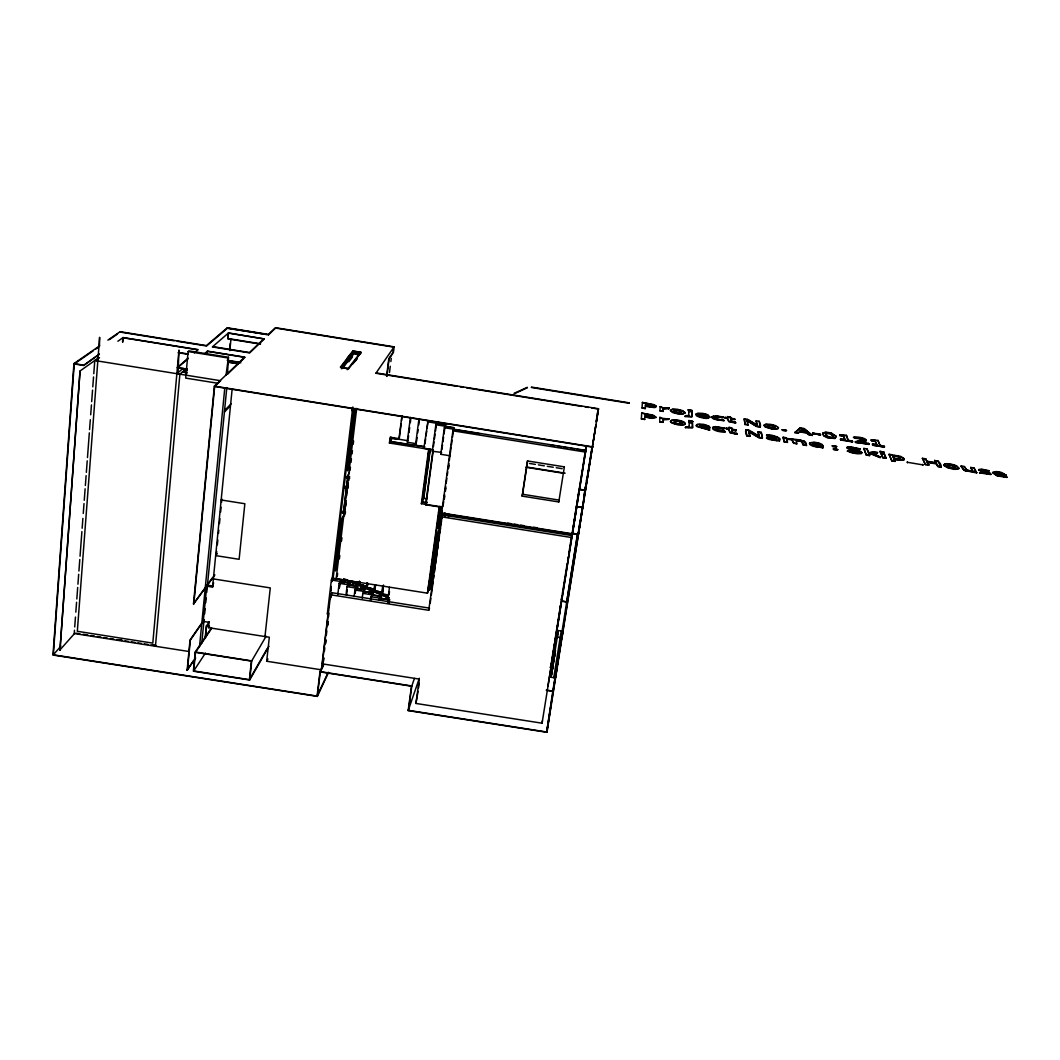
<?xml version="1.0" encoding="UTF-8"?>
<svg xmlns="http://www.w3.org/2000/svg" width="1060" height="1060" viewBox="0 0 1060 1060"><rect width="100%" height="100%" fill="white"/><g stroke="black" fill="none" stroke-linecap="round" stroke-linejoin="round"><path stroke-width="1.5" d="M662.871 418.581L659.837 417.362L659.731 421.853L663.017 422.383L663.096 419.416L669.099 418.846L662.871 418.581L669.099 418.846M663.07 407.795L660.115 406.616L660.009 410.909L663.229 411.426L663.295 408.59L669.151 408.06L663.003 408.193L664.965 407.928M663.229 411.426L663.295 408.59M99.481 345.414L99.614 337.319L77.327 631.296L152.799 643.128L178.968 350.078L178.093 372.656L177.245 373.65L180.279 374.127M641.697 413.082L641.366 418.899L644.718 419.442L644.864 416.964L652.112 417.945L656.021 417.123L652.774 415.069L641.697 413.082L652.708 415.48L655.954 417.534L652.046 418.356L644.864 416.964M644.825 416.686L644.97 414.288L652.748 416.62L644.825 416.686L651.065 417.494M642.373 402.455L642.068 408.02L645.341 408.55L645.487 406.179L654.166 407.173L656.392 406.272L654.206 404.708L642.373 402.455L654.139 405.106M645.447 405.914L645.58 403.621L653.212 405.755L645.447 405.914L653.132 406.152L645.58 403.621M709.736 428.081L699.494 426.425L709.736 428.081L709.326 426.292L703.588 424.305L697.467 424.225L696.314 425.285L696.738 426.067C714.003 431.221 714.466 431.552 696.658 426.478L696.248 425.683L697.4 424.636M99.733 345.772L73.935 363.593L53 655.04L317.337 696.394L328.467 672.583M328.216 672.279L317.072 696.076L53.318 654.802L74.227 363.951L93.187 350.833M80.03 371L59.956 650.297L80.03 371L98.792 357.671M74.227 363.951L83.608 365.448L99.349 354.067M74.465 630.236L74.227 633.522L189.236 651.555M74.717 626.95L75.459 617.079M75.83 612.15L76.572 602.279M76.823 598.993L77.685 587.478M77.936 584.192L78.678 574.321M78.93 571.035L79.791 559.521M80.043 556.222L81.898 531.563M82.15 528.264L82.892 518.406M83.263 513.464L84.005 503.606M84.257 500.307L85.118 488.792M85.37 485.507L86.112 475.649M86.35 472.349L87.225 460.835M87.476 457.549L89.332 432.877M89.57 429.591L90.325 419.72M90.696 414.791L91.438 404.92M91.677 401.634L92.551 390.12M92.79 386.834L93.545 376.962M93.784 373.676L94.777 360.519L220.546 380.712M95.559 360.228L98.275 360.957M122.536 341.983L122.88 337.729L196.922 349.654M122.735 342.234L123.106 337.557L198.194 349.641L194.404 352.848M155.449 646.255L179.895 374.193L186.07 368.853M227.463 374.22L228.456 357.246L188.919 350.886L188.11 351.549L185.699 378.102L217.247 383.163M186.269 375.214L186.838 369.039L177.417 367.515L188.097 358.174M207.217 354.106L207.495 351.138L244.674 357.127L214.372 386.132L193.49 603.948L214.875 574.917M195.649 657.929L187.143 670.212L190.031 640.028L201.215 623.889M187.435 670.251L190.336 640.081L204.288 619.901M193.794 604.001L214.663 386.489L220.493 380.898M211.444 627.931L195.226 652.019L193.37 671.179L249.67 680.003L268.962 646.269M267.147 648.693L249.405 679.685L193.689 670.953L195.504 652.35L211.708 628.236M227.158 328.163L268.26 334.788M263.953 338.922L228.523 332.933L227.94 338.869L260.151 344.063M199.532 646.494L224.773 388.079M226.045 375.081L228.456 357.246M229.689 349.707L230.311 343.44M229.821 350.661L230.934 339.226M201.758 643.182L204.01 620.232M204.633 613.925L205.136 608.771M205.719 602.742L206.196 597.946M206.74 592.381L226.814 387.562M205.243 637.272L206.369 625.811L209.522 626.301M205.388 638.054L206.607 625.692L209.284 621.769M328.043 613.965L321.352 669.814L266.683 661.241L269.32 637.232L208.528 627.679L209.058 622.299L203.268 621.385L206.713 586.18L212.543 587.107L213.59 582.814M212.543 587.107L232.127 389.192M216.386 554.632L216.717 551.359M217.353 544.827L217.843 539.924M218.493 533.392L218.81 530.119M219.46 523.587L219.95 518.684M220.599 512.152L221.076 507.25M221.566 502.347L221.885 499.088L221.169 499.975L244.847 503.738L239.123 559.309L215.657 555.599L217.115 553.651M249.405 679.685L251.392 661.109L195.504 652.35M249.67 680.003L251.723 660.883L265.927 636.57M340.803 367.595L352.821 351.138L361.062 352.463L348.568 368.84L341.413 367.688M352.887 352.583L353.073 350.966L360.771 352.212L360.585 353.815L352.887 352.583L341.134 367.582M317.072 696.076L320.001 671.59L323.499 664.289M317.337 696.394L320.266 671.908L323.777 664.593M440.364 529.788L438.734 533.975L431.566 586.193L430.121 585.968L427.445 593.176L332.389 578.111L331.369 580.005L327.301 614.111L328.149 612.442M328.732 607.579L329.223 604.107M329.7 599.47L330.283 594.62M330.667 591.374L331.25 586.511M331.833 581.662L352.821 407M330.601 594.792L322.32 663.865L419.283 679.089L415.931 703.442L542.058 723.198L572.148 535.631L442.325 514.948L428.73 610.282L330.601 594.792L331.7 592.673L429.512 608.122L428.73 610.282M330.839 591.069L331.224 587.823M331.992 581.357L332.389 578.111M322.439 667.548L323.618 657.717M324.4 651.171L324.797 647.885M325.301 643.658L325.778 639.697M326.374 634.781L326.838 630.885M327.54 624.963L327.977 621.319M328.534 616.774L328.945 613.329M333.039 579.105L353.457 408.776M323.446 661.559L323.83 658.273M325.606 643.513L325.99 640.227M327.765 625.466L328.163 622.193M331.104 597.588L331.7 592.673M335.503 570.995L341.797 518.565L345.03 512.908M345.414 513.451L342.473 512.987L345.017 507.475M349.641 478.378L346.686 477.901L349.429 472.257M347.534 470.825L354.967 408.948M335.927 569.127L341.89 519.493L344.222 515.425M347.958 468.997L355.246 408.444M336.219 569.18L336.603 566M336.987 562.82L337.557 558.063M338.127 553.307L338.697 548.537M348.647 465.843L349.217 461.047M349.601 457.841L350.37 451.454M350.754 448.248L351.337 443.451M337.239 562.462L337.623 559.23M338.206 554.38L338.59 551.147M348.886 465.578L349.27 462.332M349.866 457.469L350.25 454.223M351.032 447.731L351.417 444.484M343.519 511.728L347.574 478.047M344.142 508.257L347.667 479.027M336.166 578.733L356.677 408.418M344.699 511.927L345.083 508.707M345.467 505.501L346.05 500.691M346.633 495.881L347.216 491.058M347.6 487.852L348.183 483.042M337.239 576.706L337.623 573.447M339.385 558.858L339.796 555.48M341.532 541.011L341.93 537.764M344.659 515.094L345.109 511.397M345.692 506.494L346.09 503.235M347.865 488.541L348.25 485.268M348.846 480.379L349.296 476.656M350.025 470.574L350.423 467.314M351.006 462.412L351.443 458.808M352.039 453.932L352.423 450.685M353.205 444.206L353.603 440.96M337.796 594.7L339.173 583.318L340.989 579.807L340.591 583.04M339.213 588.194L339.809 583.331M339.372 587.889L340.167 581.397M341.479 583.185L342.022 579.635L332.217 578.415M343.44 581.913L343.837 578.654M344.023 583.239L344.421 579.992M346.024 594.792L347.017 586.63L348.793 583.093L348.395 586.339M346.633 594.779L347.229 589.89M349.429 586.167L349.826 582.934L331.369 580.005M354.106 596.515L354.915 589.983L356.65 586.405M355.1 593.242L355.709 588.34L365.581 589.572L347.017 586.63M355.259 592.924L355.656 589.665M357.273 589.492L357.684 586.233L339.173 583.318M360.055 581.9L359.658 585.054L367.184 586.246L358.956 584.63L359.353 581.476M358.956 584.63L359.499 581.185M386.595 376.353L388.808 358.638L392.24 353.616M386.9 376.406L389.086 358.889L393.379 352.596L394.095 346.845L275.428 327.699L268.286 334.523M360.612 589.784L361.221 584.895M361.407 589.32L361.818 586.074M361.566 589.625L362.109 586.074M362.083 589.744L362.493 586.485M362.228 589.453L362.626 586.193M389.497 372.51L390.279 366.27M390.862 361.566L391.259 358.426M362.242 598.251L362.851 593.335L364.547 589.744M393.101 352.357L393.419 349.734M374.842 589.108L366.455 587.783L367.065 583.04M367.197 582.748L366.455 587.783M374.71 589.413L367.158 588.221L367.9 583.172M369.185 593.878L369.675 589.28M369.821 593.693L370.364 590.155M370.139 593.719L370.629 589.121M442.205 506.985L421.376 503.725L428.637 449.308L389.431 443.027L390.173 437.224L399.223 438.681L401.117 423.934M370.708 592.487L371.119 589.241M370.629 593.812L371.04 590.566M390.411 438.456L390.014 441.636L414.433 445.544M390.901 437.065L390.345 441.397L424.543 446.869M370.417 600L372.497 593.096M370.974 599.973L371.742 594.74M382.408 592.288L374.008 590.963L374.816 584.616M374.75 585.902L374.008 590.963M382.276 592.593L374.71 591.387L375.651 584.749M398.918 439.264L401.859 416.288M401.541 420.648L402.177 415.732M386.979 595.005L381.587 594.157L382.74 585.902M381.096 599.562L381.52 596.29L362.851 593.335M382.488 591.003L383.097 586.233M388.371 595.548L382.302 594.581L383.521 585.027M383.455 586.326L382.302 594.581M386.171 599.602L386.595 596.369M410.392 417.454L407.186 442.232L416.275 443.69M408.193 439.065L408.617 435.792M409.041 432.507L409.69 427.591M410.326 422.675L410.75 419.389M387.801 599.92L389.444 587.333M389.073 594.766L389.484 591.626M388.106 603.14L388.53 599.854L387.814 601.537M388.993 603.286L389.563 599.682L370.841 596.714M418.965 418.833L415.507 445.213L424.623 446.671L423.867 448.221L433.023 449.678L425.63 504.732L442.232 507.382M416.474 442.139L417.083 437.488M417.693 432.851L418.104 429.75M418.713 425.113L419.323 420.475M423.867 448.221L428.081 420.595M425.033 443.57L425.656 438.919M426.067 435.819L426.676 431.155M427.1 428.054L427.71 423.404M423.536 489.389L423.974 486.195M424.609 481.412L425.033 478.219M428.015 455.88L428.452 452.686M429.207 449.255L422.171 501.91L427.048 502.692M423.47 498.465L426.305 477.225M426.743 473.966L430.029 449.453M421.376 503.725L423.761 498.333L430.32 449.294M441.503 452.421L432.294 451.242L435.845 424.729L437.25 422.065M433.434 446.578L434.057 441.914M434.481 438.8L435.103 434.136M435.527 431.022L436.574 423.245M426.001 504.401L433.182 450.977M449.97 455.76L440.761 454.289L444.365 427.697L445.757 424.716L427.379 421.774M441.887 449.599L442.524 444.922M442.947 441.795L443.583 437.117M444.007 434.004L445.067 426.2M445.757 424.716L436.534 423.536M394.095 346.845L376.115 372.921L598.516 408.736L546.92 732.301L408.166 710.597L411.479 686.204L320.266 671.908M414.433 678.387L411.81 685.979L408.498 710.372L546.668 731.996L595.892 424.927M427.445 593.176L439.291 506.587M429.287 581.066L427.962 590.778L429.419 586.856M429.724 577.832L430.175 574.586M430.837 569.737L431.274 566.504M438.588 513.093L439.025 509.847M428.214 591.096L439.807 506.388M440.682 506.839L437.82 527.774L439.582 528.052M440.006 526.78L437.276 533.736L429.552 590.049L431.274 585.398M441.013 506.468L438.032 528.185L439.502 528.423L452.898 430.81L454.276 427.683L435.845 424.729M442.404 510.787L441.609 512.96L572.466 533.789M443.04 506.163L443.716 501.248M443.954 499.459L444.63 494.609M445.067 491.416L445.743 486.513M446.18 483.267L446.869 478.325M447.293 475.185L447.77 471.766M448.181 468.705L448.883 463.578M449.294 460.61L451.136 447.201M451.467 444.816L452.117 440.125M452.488 437.369L453.614 429.181M444.272 499.445L444.723 496.186M445.385 491.31L445.836 488.05M448.526 468.533L448.963 465.274M418.077 691.292L415.931 703.442M418.528 688.059L419.19 683.197M430.188 603.219L430.863 598.317M431.314 595.044L433.103 581.966M433.553 578.694L434.004 575.434M434.454 572.161L435.13 567.259M435.58 563.986L437.157 552.551M437.594 549.279L438.27 544.376M438.721 541.103L439.397 536.201M439.847 532.928L440.523 528.026M440.973 524.753L441.424 521.493M441.874 518.221L442.325 514.948M444.325 516.048L444.763 512.908M445.213 516.432L445.637 513.332M448.433 517.452L448.883 514.206M596.356 421.748L598.184 409.041L591.692 407.994M586.154 445.863L571.923 534.691L572.161 533.22L578.429 534.227L578.892 531.1M579.343 527.959L579.807 524.832M580.244 521.851L580.681 518.857M581.344 514.378L581.834 511.066M585.517 486.673L582.47 507.435L576.733 506.521L547.887 686.284L548.073 685.158M586.432 445.942L579.423 489.561L585.027 490.462L585.955 484.155M586.418 481.001L586.882 477.848M578.429 534.227L584.113 498.147M584.577 494.98L585.04 491.8M585.597 488.58L586.061 485.44M562.873 631.667L561.933 637.987L560.183 637.709M572.175 535.008L572.387 533.63L578.084 534.545L580.151 520.526M522.116 496.106L522.593 494.265L559.137 500.108L558.779 501.95L522.116 496.106L527.416 460.941L564.304 466.837M522.593 494.265L527.642 460.808M546.668 731.996L552.83 691.04L546.271 690.126M546.92 732.301L551.332 702.899M551.823 699.626L552.313 696.354M553.082 691.226L546.562 690.431M557.997 658.326L558.487 655.093M562.131 630.859L577.475 533.697M556.526 670.927L555.533 677.565L553.81 677.3M557.03 666.7L557.507 663.467M557.997 660.234L558.726 655.371M559.203 652.139L559.693 648.905M560.17 645.659L560.66 642.426M553.042 691.451L562.635 631.243L558.342 630.567L550.869 677.234L555.188 677.91L562.635 631.243M561.204 631.018L553.744 677.684M552.472 668.9L551.465 675.366L554.566 656.047M557.189 637.895L558.342 630.567M554.433 656.816L555.44 650.469L552.353 669.655M558.779 501.95L564.397 466.692M585.743 449.042L586.246 445.836M572.148 535.631L571.843 537.579L441.569 516.843M442.51 513.517L572.387 534.2L579.423 489.561M586.591 445.598L585.57 452.09L452.898 430.81M550.869 677.234L552.061 669.615M554.512 642.943L550.657 667.243M555.029 639.697L557.613 623.439M558.13 620.193L558.646 616.947M559.15 613.687L559.667 610.441M560.183 607.194L560.475 605.34L560.25 606.77M561.323 600.039L561.986 595.866M542.058 723.198L542.455 720.694M550.789 668.25L561.137 602.901M561.323 601.696L562.184 596.237M573.049 528.039L573.553 524.885M574.056 521.719L575.805 510.668M576.203 508.058L576.812 504.308M577.289 501.287L577.766 498.253M578.243 495.232L578.959 490.687M561.376 599.788L561.893 596.542M562.25 594.236L567.232 563.178M567.643 560.713L568.279 556.646M568.69 554.208L572.082 533.034M572.387 534.2L585.835 450.394L444.365 427.697M577.74 533.67L566.716 601.961L561.866 601.192M584.166 494.874L584.696 491.601M552.803 691.16L555.202 676.333M578.084 534.545L582.867 504.666M585.027 490.462L592.129 446.499M596.343 420.436L596.873 417.176M597.389 413.93L598.184 409.041M592.447 446.339L585.372 490.157L579.197 489.177M592.977 443.093L595.852 425.245M596.383 421.999L598.516 408.736M642.068 408.02L645.341 408.55M641.366 418.899L644.718 419.442M645.487 406.179L654.1 407.57L655.729 407.318L655.756 405.848M644.97 414.288L652.682 417.017M660.115 406.616L663.003 408.193M660.009 410.909L663.295 411.028M659.837 417.362L662.792 418.992M659.731 421.853L663.096 421.973M663.229 408.988L668.582 408.67M669.151 408.06L668.794 408.762M663.03 419.826L668.502 419.482M688.616 411.625L691.902 411.744L691.888 416.911L685.091 416.54L685.727 415.613L688.934 415.467M685.091 416.54L685.727 415.613M689.013 422.476L692.379 422.609L692.498 427.842L685.409 427.657L686.058 426.69L688.563 427.087L689.305 425.988M685.409 427.657L686.058 426.69M685.979 427.1L688.563 427.087M691.902 411.744L692.101 416.381M692.564 427.233L692.379 422.609M698.792 414.858L700.156 413.877L702.714 414.023A3.167 0.782 10.1 0 1 705.987 415.162L705.907 415.56A3.167 0.782 10.1 0 0 702.647 414.42L698.792 414.858C733.335 421.443 675.299 410.962 707.457 417.309C709.988 419.932 698.315 417.375 696.327 415.679L696.208 413.943L702.528 413.771A5.843 1.431 10.1 0 1 708.491 415.811L708.968 416.646M708.557 418.408L707.457 417.309M699.428 425.828C722.96 428.333 684.389 421.681 707.06 426.637M709.431 429.512C707.153 427.021 702.117 429.088 699.573 426.027M721.887 417.865L723.49 417.176L715.103 417.269M722.748 419.68C726.378 421.178 717.196 419.19 715.288 418.024L716.043 416.58L721.966 417.468M725.08 417.547L727.504 417.481L725.159 418.157L727.385 418.514L728.856 421.721L735.574 423.033L734.964 421.92L731.135 420.992L730.671 418.647L734.659 419.283L730.671 418.647M723.066 428.876L724.696 428.174L723.066 428.876L715.99 428.412L718.654 430.201L723.94 430.797C727.081 433.58 714.599 431.261 712.771 428.982L712.797 427.246L715.421 426.61L724.696 428.174M725.159 418.157L725.146 417.15M725.292 432.003L723.94 430.797M727.385 418.514L725.226 417.759M727.65 416.845L730.419 416.885L730.499 418.369L734.593 419.68M728.737 428.876L726.405 428.134L728.737 428.876L729.028 427.392L731.784 427.842L731.877 429.38L736.064 430.731L731.983 430.082L736.064 430.731M728.697 429.552L726.484 428.783L728.776 429.141L729.982 432.348L737.084 434.255L729.916 432.745L728.776 429.141M730.419 416.885L730.499 418.369M729.028 427.392L731.718 428.24L731.877 429.38M734.487 419.018L730.578 417.984M737.084 434.255L732.487 432.573L732.049 429.671M735.574 423.033L735.309 422.277M734.024 433.209L732.566 432.162M735.958 430.042L731.956 428.982M736.382 433.5L734.103 432.798M744.213 418.872L745.074 424.623L748.241 424.716L745.154 424.225L744.213 418.872L747.525 419.416L757.436 425.153L756.164 420.807L759.212 421.297C764.71 433.792 750.944 422.476 746.982 420.767L747.711 422.582M754.839 424.026L747.525 419.416M749.976 436.375L748.731 431.817L758.92 437.82L762.418 437.966L759 437.409L748.81 431.42L749.976 436.375L746.81 435.872C741.483 422.94 755.303 434.547 759.45 436.389L758.827 435.037M746.81 435.872L745.909 429.87M749.288 430.413L745.829 430.267M756.164 420.807L756.588 423.682M756.906 426.531L747.048 420.369L748.174 425.113M759.212 421.297L760.245 427.061M758.562 434.785L758.138 431.831L761.252 432.334L762.418 437.966M762.339 438.376L761.252 432.334M775.536 437.886L772.515 436.521L767.877 436.19C762.378 431.539 789.382 439.317 776.768 440.695L769.083 439.423L766.46 437.952L768.659 436.852L775.615 437.488L768.579 437.25M767.162 438.668L767.016 437.011M767.877 436.19L766.605 434.984M769.666 438.257L775.735 438.045C774.595 442.894 763.73 436.071 775.668 438.456L775.907 439.502M769.825 438.654L769.745 437.846M770.805 439.078L769.904 438.244M774.118 436.892L767.957 435.779M776.278 440.152L767.241 438.257M776.768 440.695L776.357 439.741M793.715 443C801.426 444.206 791.21 444.577 792.482 439.714L786.732 438.986L787.421 442.417L784.148 441.887L783.168 437.224L785.844 437.661L786.268 438.708L793.278 439.291M784.148 441.887L783.168 437.224M786.268 438.708L785.844 437.661M787.421 442.417L786.732 438.986M793.635 443.411L792.933 440.827L790.68 439.078M794.894 432.652L800.234 427.909L803.944 428.505L812.331 435.461L808.886 434.905L806.673 433.05L799.518 431.897L798.193 433.182L794.894 432.652L800.234 427.909M803.135 444.935L801.917 441.238L796.179 440.509L801.837 441.636L803.135 444.935L806.435 445.478C803.665 437.793 793.079 440.033 786.335 438.31M798.193 433.182L799.598 431.5L806.753 432.652L808.965 434.507L812.41 435.064M800.075 431.341L802.208 428.863L805.693 432.255L800.075 431.341L802.208 428.863M803.944 428.505L812.331 435.461M803.93 441.251L799.399 439.767L795.543 439.86M806.435 445.478L805.732 442.365L804.01 440.841M812.887 433.235L820.334 434.03L820.466 435.064L812.887 433.235L820.466 435.064M813.086 433.871L812.967 432.838M812.53 444.034C813.736 441.834 819.433 442.987 820.069 445.253C804.951 444.617 816.478 441.344 820.069 445.253M812.742 444.657L823.024 445.902L812.742 444.657L822.997 447.797L821.752 446.631L816.213 445.968L812.821 444.259M727.438 417.878L727.716 416.461M844.979 440.046L843.535 436.19L839.865 435.607L839.745 434.666L846.437 435.355L848.199 440.562L852.505 441.927L840.739 440.033C838.659 436.508 852.068 442.245 840.474 439.317M839.865 435.607L839.745 434.666M840.739 440.033L840.553 438.919M843.535 436.19L839.944 435.209M848.199 440.562L846.437 435.355M861.687 452.514L861.303 453.667L857.672 453.746A10.905 2.69 11.4 0 1 851.061 452.541L847.483 450.95L858.719 452.037L847.576 448.089A5.538 1.365 11.3 0 1 849.06 446.71L859.965 448.817L858.388 449.519L850.345 448.433L860.495 451.785M847.39 451.361L849.192 450.632M850.345 448.433L852.107 447.664M852.227 441.212L848.278 440.165M851.008 448.923L850.425 448.035M852.505 441.927L852.306 440.814M853.538 437.171L863.185 439.542L855.327 441.914L863.105 439.94L860.76 438.681L855.447 438.337C850.199 435.872 864.695 437.038 866.258 439.993L865.954 441.106L862.999 441.808M855.526 442.417L868.908 444.167L855.526 442.417L855.407 441.517M858.719 452.037L857.699 451.375M858.388 449.519L859.965 448.817M849.1 451.03L857.99 452.461M874.5 453.455C882.609 452.342 870.591 451.162 868.763 452.978L867 448.923L863.834 448.42L866.312 455.111L869.518 455.628L869.134 454.091L871.439 453.667C884.411 458.953 882.437 458.874 871.36 454.064L869.054 454.488L869.518 455.628M867 448.923L868.67 453.389M868.829 444.564L868.604 443.411L860.124 442.1L866.033 440.721M866.312 455.111L863.834 448.42M876.858 445.173L875.163 441.291L871.505 440.708L871.346 439.767L877.998 440.443L880.065 445.69L884.424 447.068L872.671 445.173L872.433 444.06L876.938 444.776L872.433 444.06M871.505 440.708L871.346 439.767M872.671 445.173L884.424 447.068M875.163 441.291L871.585 440.311M877.627 452.448L872.976 453.746L880.038 457.324M874.023 451.865L869.995 453.11M877.998 440.443L880.065 445.69M880.873 453.375L884.199 453.494L886.054 458.291L882.794 457.761L880.873 453.375L884.106 453.905L886.054 458.291M884.093 446.339L880.158 445.306M882.794 457.761L880.953 452.978M894.097 458.794L895.104 461.418L891.831 460.888L889.101 454.289L900.881 456.436L904.127 458.662L903.676 460.212C891.235 459.589 889.711 459.126 903.756 459.815L904.206 459.311M891.778 454.727L889.022 454.687M891.831 460.888L889.101 454.289M892.798 456.396L897.767 456.767L900.722 459.073L899.185 459.656L893.792 458.556C890.294 453.985 899.437 455.919 900.735 458.132L899.278 459.245L895.607 458.688L893.871 458.145L892.891 455.999M907.228 462.253L922.969 464.903M907.506 462.836L907.32 461.855M941.081 467.142L937.848 461.193L934.562 460.663L937.928 460.795C945.003 467.685 938.405 469.845 936.378 463.485L927.421 462.041L928.745 465.168L925.433 464.625L922.465 458.304L925.738 458.834L926.904 461.63L935.861 463.074M922.677 464.333L922.889 465.313M926.904 461.63L925.738 458.834M925.433 464.625L922.465 458.304M928.745 465.168L927.421 462.041M937.755 466.612L936.378 463.485M961.049 466.294L964.401 466.413L966.309 469.527L969.516 470.667L972.616 470.56L970.748 467.433L974.008 467.964L976.644 472.879L964.255 470.441L961.049 466.294L964.308 466.811L967.356 470.6L972.524 470.958L970.748 467.433M966.137 471.157L963.249 469.288L961.142 465.897M973.199 471.7L966.23 470.746M974.008 467.964L976.644 472.879M973.954 472.442L973.292 471.302M981.904 470.057L989.735 472.747L990.914 474.549L979.612 472.879L980.871 472.111L988.026 473.171L978.724 469.514L981.785 469.169L988.914 470.733L987.655 471.475L981.812 470.454L988.914 470.733M979.612 472.879L980.871 472.111M989.642 473.144L982.143 470.494M980.778 472.522L987.681 473.502M987.589 473.913L988.026 473.171M996.108 474.191L1006.364 475.423L996.108 474.191L1006.907 477.411L1005.463 476.218L1000.044 475.569L996.201 473.78M995.658 473.528C1018.885 476.112 980.473 469.262 1003.263 474.337M708.862 417.044L708.557 415.414A5.843 1.431 10.1 0 0 702.608 413.374L697.798 413.148L695.744 414.314L700.474 416.977L708.623 418.011M825.806 434.998L826.323 433.103L827.966 432.944L831.438 433.924L833.014 435.753L832.537 437.687L831.543 437.886L827.383 436.852M408.166 710.597L419.349 678.254M389.563 599.682L379.613 598.45M425.63 504.732L426.822 501.963M378.87 600.119L380.487 596.462M381.52 596.29L371.596 595.058M440.761 454.289L441.464 452.713M432.294 451.242L433.023 449.678M357.684 586.233L347.839 585.014M351.655 581.211L359.843 582.814L352.344 581.622M349.826 582.934L340.008 581.702M764.287 424.901L764.671 426.69L771.614 428.982L777.987 428.836L777.55 427.034M344.089 581.953L345.308 579.568M266.683 661.241L267.941 658.989M389.431 443.027L392.16 438.177L408.339 440.761M342.473 512.987L344.089 510.178M265.61 635.457L264.974 636.543L270.287 587.902L213.352 578.919M346.686 477.901L348.369 475.132M193.689 670.953L205.454 653.066M187.143 670.212L193.529 660.632M208.528 627.679L209.257 626.606M995.658 473.277L999.686 473.091L1003.158 474.734M193.49 603.948L212.676 577.514M352.94 363.845L356.769 358.837M355.14 361.38L357.061 358.863M347.216 369.675L360.771 352.212M348.753 361.778L352.529 356.889M341.505 368.748L353.801 352.993L359.3 353.881M342.34 368.509L353.682 353.934L359.181 354.822M353.073 350.966L340.353 367.158L348.369 368.456M346.898 358.664L350.847 353.642M59.665 650.257L74.982 633.032M53.318 654.802L60.91 646.123M668.502 409.067L669.085 408.458L666.13 407.954M224.415 412.035L230.033 406.205M224.561 410.591L231.292 403.621M263.98 338.644L249.484 352.529L212.729 346.607L228.523 332.933M227.502 374.18L243.84 358.505M268.538 334.841L275.613 328.057M958.916 468.215L957.021 468.984L950.25 468.189L944.049 465.168M184.519 372.351L186.918 370.258M183.446 371.927L187.05 368.814M205.07 353.245L207.495 351.138M176.861 373.703L183.062 368.376M227.502 328.149L206.594 345.984L177.272 341.267M178.305 367.038L177.391 367.82L186.507 369.277M179.498 366.031L187.819 358.982M943.877 464.903L944.447 464.412A7.354 1.789 12.1 0 1 945.798 464.134M96.857 359.578L99.507 357.697M83.608 365.448L99.335 354.345M117.898 341.24L123.106 337.557M107.882 340.141L120.098 331.7L206.409 345.6L227.317 327.779L268.405 334.404M95.89 348.952L98.606 347.084M109.445 339.584L117.567 333.953M692.564 427.432L685.476 427.246M809.535 443.292L810.29 442.815M699.587 425.603L704.171 425.497L706.994 427.048M857.911 452.872L858.626 452.448M688.496 427.498L689.265 427.048L689.093 422.079M775.006 427.644L769.878 427.525L767.692 426.464L767.44 425.298L772.541 425.404L775.151 427.114L774.25 428.373L769.798 427.922L767.612 426.862L767.361 425.696L772.462 425.802L775.072 427.498M671.603 420.475L670.37 421.522L671.629 422.966L677.87 424.875L684.044 424.967L685.237 423.921L683.925 422.45A7.261 1.828 9.9 0 0 673.246 420.25M514.829 393.485L527.39 387.748M514.007 393.392L527.35 387.324M712.717 427.644L715.341 427.008M691.955 416.514L685.158 416.143M674.001 410.644L679.261 410.79L681.62 412.446L677.711 413.188L673.736 411.174L674.836 409.942L677.684 410.021L680.586 410.869L681.434 412.565L676.134 412.419L673.802 410.776M991.007 474.151L979.705 472.482M713.619 416.09L711.499 417.256L713.791 419.137L724.06 420.833M832.617 437.29L828.721 437.025L825.886 434.6M826.244 433.5L830.099 433.778L832.935 436.15M688.51 416.355L685.648 416.024M786.653 439.383L790.601 439.476M853.459 437.568L861.913 438.27L866.166 440.39M358.028 583.623C351.973 582.046 354.279 586.074 349.548 584.113M775.986 439.092L770.885 438.668M834.379 448.91C830.43 449.877 841.216 451.229 836.128 449.188M833.319 445.823C829.384 446.777 840.09 448.128 835.055 446.101M725.371 431.592L717.766 430.771L712.519 427.895M765.744 424.49L773.403 425.325M723.874 431.195L718.587 430.612L715.858 428.916L717.912 427.511L723.145 428.478M722.668 420.078L717.567 419.508L714.837 417.799M1007 477.013L997.129 475.476L992.677 472.363L996.387 471.554L1001.223 472.376L1006.364 475.423M1006.907 477.411L997.036 475.874L992.584 472.76L996.294 471.952L1001.13 472.773M724.126 420.436L716.255 419.522L711.578 416.858L716.07 415.679L723.49 417.176M823.077 447.4L815.352 446.485L809.522 443.504M822.997 447.797L813.06 446.26L810.039 444.723L809.615 442.881L813.908 442.166L818.757 442.987L822.229 444.484L822.944 446.3M699.043 424.397L706 425.245M766.526 435.395L777.351 437.117L779.471 441.132M708.226 428.783L699.984 426.994M707.378 417.706L701.892 417.031L698.858 415.427M839.666 435.064L846.357 435.753M871.267 440.152L875.507 440.443M894.057 455.601L898.628 456.197M734.885 422.317L730.896 421.058M784.108 429.843C777.987 429.75 789.806 432.467 784.97 430.029M715.99 416.076L723.41 417.574M735.64 422.635L728.922 421.324L727.465 418.13M717.501 427.061L724.629 428.584M813.828 442.576L818.678 443.398L822.825 445.624M850.902 447.174L858.467 449.109M860.031 442.497L868.511 443.809M118.68 639.604L121.913 640.107M152.653 644.93L155.886 645.434M76.32 633.231L79.831 633.787M83.078 634.291L87.927 635.059M90.922 635.523L94.393 636.066M97.414 636.543L100.859 637.087M103.92 637.563L107.338 638.093M110.412 638.584L113.804 639.114M116.905 639.604L121.887 640.386M125.014 640.876L128.366 641.393M131.506 641.883L134.832 642.413M137.999 642.903L141.298 643.42M144.491 643.923L147.777 644.44M150.984 644.944L155.86 645.712M195.226 652.019L251.723 660.883M320.001 671.59L411.81 685.979M561.601 601.007L566.49 601.775M431.645 585.822L429.896 585.544L436.972 533.869L438.734 534.16M359.101 584.338L363.699 585.067M368.138 587.743L371.212 588.221M375.677 590.91L378.764 591.4M383.256 594.103L386.357 594.581M354.915 589.983L373.531 592.911L363.633 591.692M557.322 637.1L561.667 637.775M207.442 585.16L213.272 586.087M550.021 667.257L553.254 667.76M391.869 438.337L396.718 439.118M529.457 463.445L535.406 464.399M538.387 464.876L544.337 465.83M547.318 466.307L553.267 467.261M556.248 467.738L562.197 468.692M526.277 466.97L565.126 473.184M526.224 467.301L563.456 473.263M576.428 506.653L582.722 507.66M346.858 476.483L349.813 476.96M423.761 498.333L426.981 498.836M344.513 486.249L347.773 486.765M343.519 487.905L346.779 488.421M421.84 502.149L426.703 502.93M507.687 523.11L510.92 523.627M514.166 524.144L517.413 524.647M520.659 525.164L523.892 525.68M533.617 527.231L536.864 527.747M342.632 511.596L345.587 512.059M437.276 533.736L438.734 533.975M277.23 328.322L393.75 347.124M227.436 328.202L266.683 334.47M352.662 352.476L359.525 353.576M745.246 419.455L747.446 419.8M800.154 428.306L802.632 428.704M531.444 387.072L629.269 402.84M260.601 343.798L227.754 338.498L228.284 333.105L264.284 338.909L249.67 352.914L212.344 346.911M531.378 387.483L629.203 403.25M698.858 414.46L706.251 415.652M800.154 430.943L805.772 431.857M813.166 433.474L820.546 434.666M756.986 426.133L760.325 426.663M794.96 432.255L798.273 432.785M840.818 439.635L852.585 441.53M758.059 432.242L761.186 432.745M922.372 458.702L925.658 459.232M690.113 422.662L692.299 423.006M783.088 437.634L785.765 438.058M875.149 452.461L877.547 452.845M926.996 461.233L935.94 462.677L934.655 460.265M120.27 332.085L174.025 340.737M375.757 373.226L456.926 386.291M460.173 386.82L463.419 387.337M466.665 387.867L581.94 406.43M585.186 406.947L588.446 407.464M812.609 443.636L820.149 444.856M927.328 462.451L936.298 463.882M746.889 435.461L750.056 435.978M776.847 440.284L779.551 440.721M784.228 441.477L787.5 442.007M803.215 444.537L806.514 445.067M866.391 454.7L869.611 455.217M882.874 457.363L886.147 457.88M925.512 464.227L928.838 464.757M937.848 466.214L941.174 466.744M974.047 472.031L976.737 472.468M891.91 460.49L895.197 461.007M207.256 351.31L245.006 357.392M188.11 351.549L227.715 357.922M178.716 352.45L188.362 354M227.158 360.241L239.732 362.268M178.053 352.715L187.832 354.279M227.9 360.731L240.832 362.811M228.695 362.109L238.248 363.633M228.47 362.268L238.288 363.845M182.333 372.087L187.183 372.868M95.254 360.175L98.302 360.665M73.935 363.593L83.621 365.157M214.372 386.132L593.043 446.909M214.663 386.489L592.686 447.161M351.801 408.723L355.034 409.253M351.642 410.034L354.875 410.551M352.331 411.664L355.577 412.181M445.028 426.504L452.7 427.736M453.574 429.485L479.637 433.659M551.293 445.16L554.539 445.677M557.798 446.194L561.058 446.724M564.317 447.24L567.577 447.77M570.823 448.287L574.083 448.817M577.342 449.334L585.491 450.646M853.274 447.466L859.885 449.215M857.619 451.772L847.496 448.499A5.538 1.365 11.3 0 1 848.981 447.108M988.821 471.143L981.692 469.567L978.632 469.925L987.933 473.582M851.087 448.526L860.587 451.375L862.072 452.819L857.752 453.335A10.905 2.69 11.4 0 1 851.14 452.143L847.483 450.95M345.441 579.29L389.086 597.668M343.877 579.184L389.02 598.184M774.197 436.495L775.615 437.488M873.069 453.349L880.131 456.913M1003.343 473.502L1006.271 475.821M794.549 439.754L795.464 440.271M750.48 431.552L756.787 435.209M707.987 425.934L709.789 427.418M708.292 428.373L709.498 429.115M902.444 457.589L904.034 459.073M802.128 429.26L804.659 431.38M736.448 433.103L737.15 433.845M958.717 467.95L956.69 466.374A7.354 1.789 12.1 0 0 947.706 464.147M894.004 459.205L895.104 461.418M884.186 445.955L884.504 446.684M759.053 436.11L758.138 431.831M875.242 440.907L876.938 444.776M868.604 443.411L868.908 444.167M843.614 435.806L845.058 439.648M732.487 432.573L731.983 430.082M796.179 440.509L796.935 443.941M734.567 418.62L734.659 419.283M736.038 429.644L736.144 430.333M726.405 428.134L726.405 429.181M688.695 411.227L688.854 415.865M836.009 436.641L834.962 438.509L827.555 437.833L823.62 435.832L822.798 433.341L825.727 432.493L831.172 433.368L836.009 436.641M836.088 436.243L835.042 438.111L827.635 437.435L823.699 435.435L822.865 432.944L825.806 432.096L831.252 432.97L836.088 436.243M837.758 449.599L833.346 448.883L837.758 449.599M879.972 451.361L884.08 452.236L879.972 451.361M879.893 451.759L883.987 452.633L879.893 451.759M836.671 446.512L832.285 445.796L836.671 446.512M681.911 422.966L677.923 423.761L674.067 422.198C674.16 419.23 680.069 421.045 681.699 422.423L681.911 422.966M681.845 423.364L677.843 424.159L673.988 422.609C674.081 419.627 680.003 421.443 681.62 422.821L681.845 423.364M685.303 423.51L682.481 424.782L675.485 423.96L670.741 421.8L671.669 420.065A7.261 1.828 9.9 0 1 677.804 420.158A7.261 1.828 9.9 0 1 684.005 422.052L685.303 423.51M778.451 427.644L776.622 428.85L771.693 428.584L766.499 427.22L763.969 425.312L765.81 424.093L770.713 424.358L775.88 425.723L778.451 427.644M786.507 430.413L782.187 429.711L786.507 430.413M684.985 412.578L682.852 413.731L677.79 413.453L672.702 412.101L670.476 410.233L672.636 409.08L677.671 409.345L682.719 410.697L684.985 412.578M684.919 412.976L682.786 414.142L677.724 413.864L672.636 412.499L670.397 410.631L672.57 409.478L677.592 409.743L682.653 411.094L684.919 412.976M688.708 420.555L692.75 421.416L688.708 420.555M688.642 420.966L692.683 421.814L688.642 420.966M688.324 409.769L692.273 410.604L688.324 409.769M688.258 410.167L692.206 411.002L688.258 410.167M955.563 467.526L950.449 467.513L947.335 465.194L952.41 465.208L955.563 467.526M955.471 467.924L950.369 467.91L947.242 465.592L952.331 465.605L955.471 467.924M958.823 468.613L954.994 469.381L947.839 467.91L943.97 465.578L944.539 464.002A7.354 1.789 12.1 0 1 950.104 464.015A7.354 1.789 12.1 0 1 956.783 465.976L958.823 468.613"/></g></svg>
